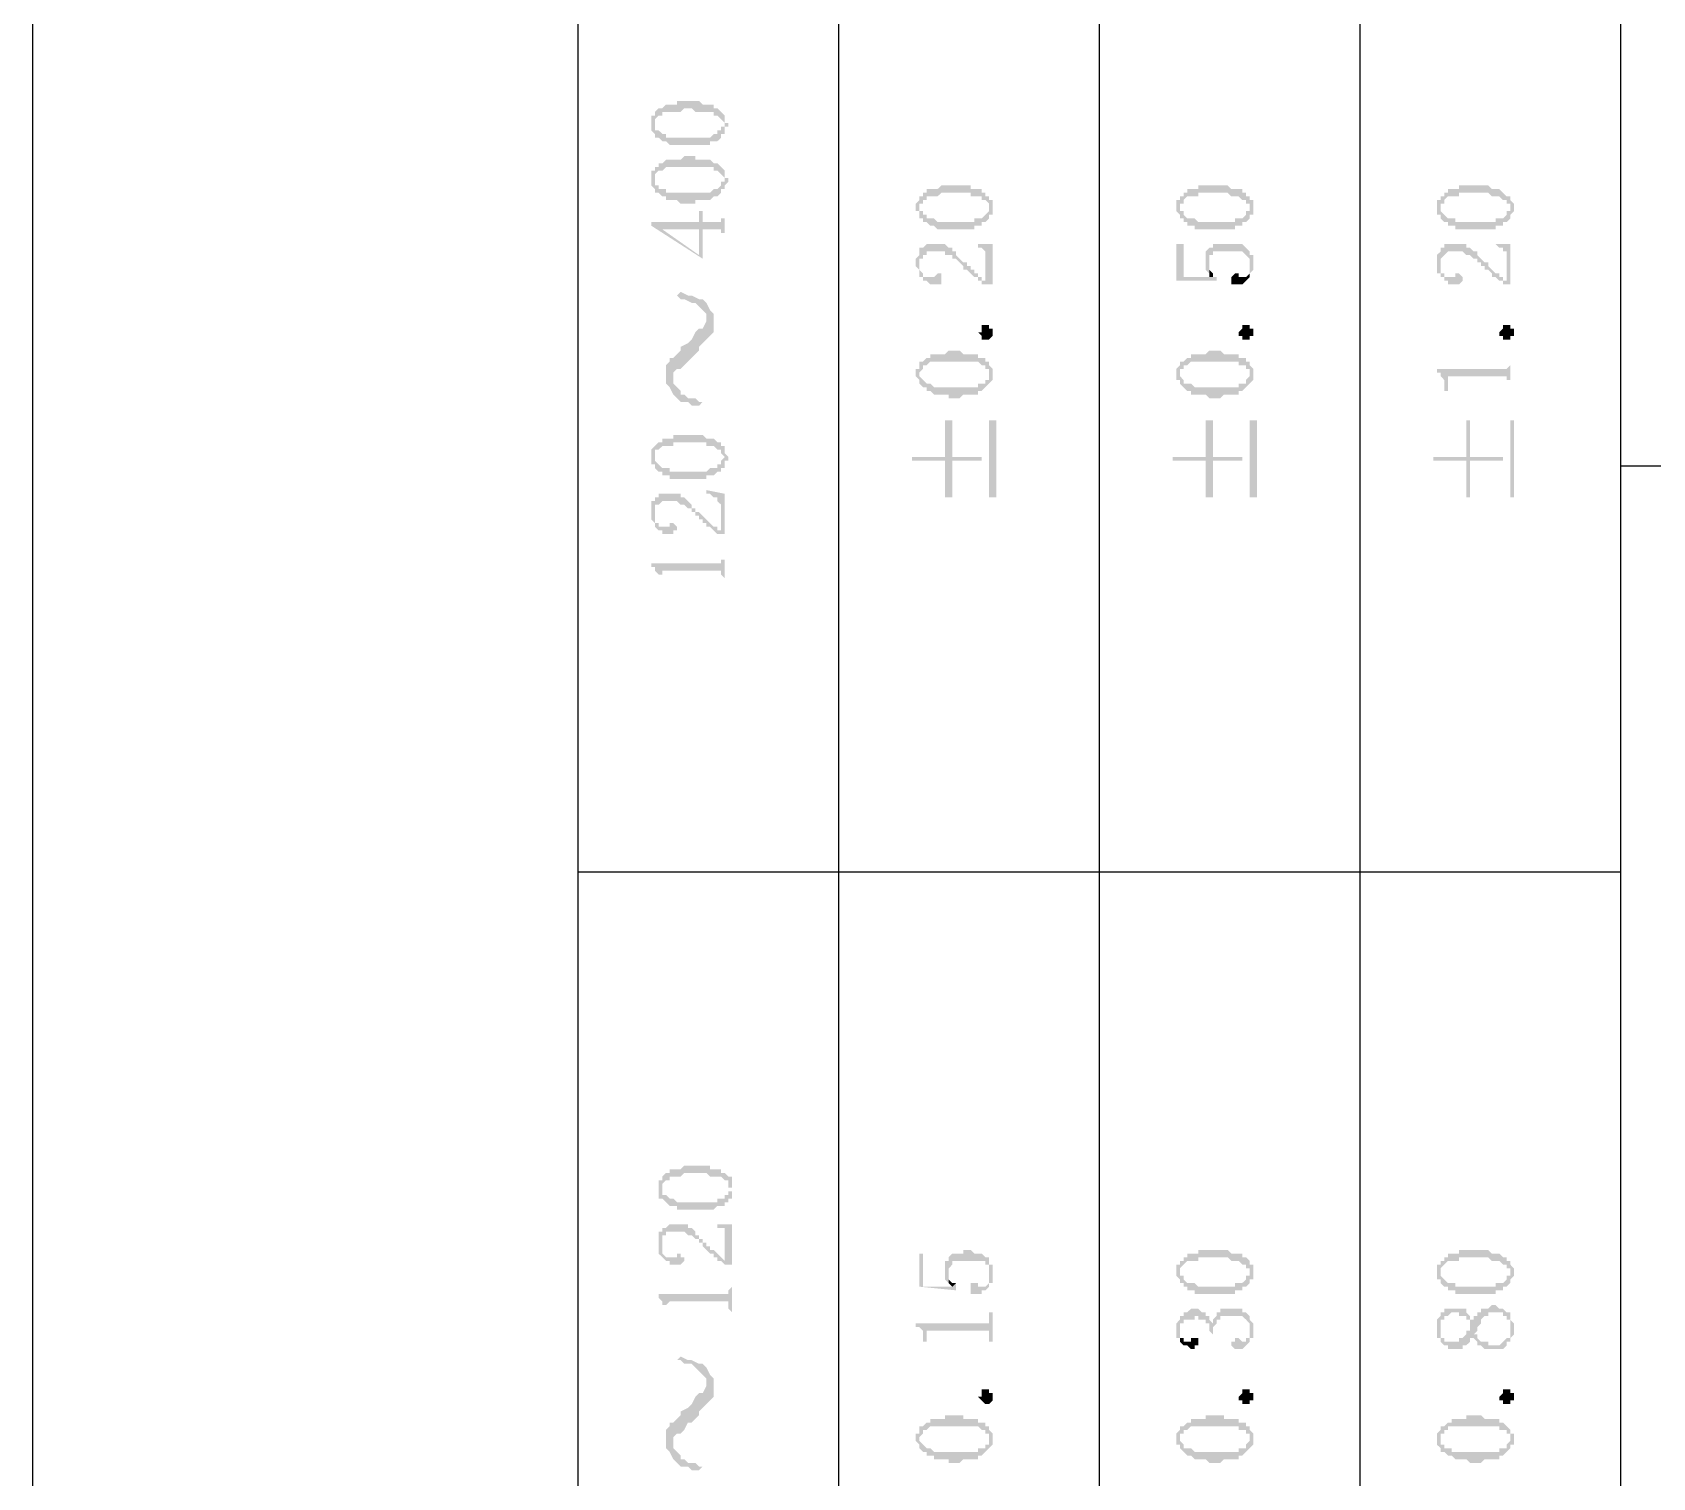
# Model space of a CAD drawing. Header units: millimetres. Extents: x 7018 to 13530, y 4187 to 5692.
# Drawn here: x 8411.44 to 8431.36, y 4609.63 to 4627.4 of the extents above; entities that cross this region are included whole.
import ezdxf

# ---------------------------------------------------------------- set-up
doc = ezdxf.new("R2010")
doc.units = ezdxf.units.MM

msp = doc.modelspace()

# ---------------------------------------------------------------- hatches: boundary and pattern name
at = {"transparency": 33554559}
for points in [[(8419.048, 4626.285), (8419.048, 4626.24), (8419.048, 4626.194), (8419.048, 4626.194), (8419.093, 4626.149), (8419.093, 4626.285), (8419.093, 4626.33), (8419.093, 4626.33), (8419.138, 4626.375), (8419.184, 4626.375), (8419.184, 4626.42), (8419.409, 4626.42), (8419.454, 4626.465), (8419.545, 4626.465), (8419.59, 4626.42), (8419.815, 4626.42), (8419.815, 4626.375), (8419.86, 4626.375), (8419.906, 4626.33), (8419.906, 4626.33), (8419.951, 4626.285), (8419.951, 4626.375), (8419.906, 4626.42), (8419.906, 4626.42), (8419.86, 4626.465), (8419.815, 4626.465), (8419.815, 4626.51), (8419.68, 4626.51), (8419.635, 4626.555), (8419.364, 4626.555), (8419.364, 4626.51), (8419.229, 4626.51), (8419.184, 4626.465), (8419.138, 4626.465), (8419.093, 4626.42), (8419.093, 4626.375), (8419.048, 4626.375), (8419.048, 4626.33)], [(8419.093, 4626.149), (8419.093, 4626.104), (8419.138, 4626.104), (8419.184, 4626.059), (8419.229, 4626.059), (8419.274, 4626.014), (8419.77, 4626.014), (8419.77, 4626.059), (8419.86, 4626.059), (8419.906, 4626.104), (8419.906, 4626.149), (8419.951, 4626.149), (8419.951, 4626.194), (8419.951, 4626.24), (8419.996, 4626.24), (8419.996, 4626.285), (8419.951, 4626.285), (8419.951, 4626.33), (8419.951, 4626.375), (8419.951, 4626.24), (8419.906, 4626.24), (8419.906, 4626.194), (8419.86, 4626.194), (8419.86, 4626.149), (8419.815, 4626.149), (8419.77, 4626.104), (8419.229, 4626.104), (8419.229, 4626.149), (8419.184, 4626.149), (8419.138, 4626.194), (8419.093, 4626.194), (8419.093, 4626.24), (8419.093, 4626.285)], [(8419.048, 4625.608), (8419.048, 4625.563), (8419.048, 4625.517), (8419.048, 4625.517), (8419.093, 4625.472), (8419.093, 4625.608), (8419.093, 4625.653), (8419.093, 4625.653), (8419.138, 4625.698), (8419.184, 4625.698), (8419.229, 4625.743), (8419.815, 4625.743), (8419.815, 4625.698), (8419.86, 4625.698), (8419.906, 4625.653), (8419.906, 4625.653), (8419.951, 4625.608), (8419.951, 4625.698), (8419.906, 4625.743), (8419.906, 4625.743), (8419.86, 4625.788), (8419.815, 4625.788), (8419.77, 4625.833), (8419.59, 4625.833), (8419.59, 4625.878), (8419.454, 4625.878), (8419.409, 4625.833), (8419.229, 4625.833), (8419.184, 4625.788), (8419.138, 4625.788), (8419.138, 4625.743), (8419.093, 4625.743), (8419.093, 4625.698), (8419.048, 4625.698), (8419.048, 4625.653)], [(8419.093, 4625.472), (8419.093, 4625.427), (8419.138, 4625.427), (8419.184, 4625.382), (8419.229, 4625.382), (8419.229, 4625.337), (8419.364, 4625.337), (8419.409, 4625.292), (8419.59, 4625.292), (8419.59, 4625.337), (8419.77, 4625.337), (8419.815, 4625.382), (8419.86, 4625.382), (8419.906, 4625.427), (8419.906, 4625.472), (8419.951, 4625.472), (8419.951, 4625.517), (8419.951, 4625.517), (8419.996, 4625.563), (8419.996, 4625.608), (8419.951, 4625.608), (8419.951, 4625.653), (8419.951, 4625.698), (8419.951, 4625.563), (8419.906, 4625.563), (8419.906, 4625.517), (8419.906, 4625.517), (8419.86, 4625.472), (8419.815, 4625.472), (8419.77, 4625.427), (8419.229, 4625.427), (8419.229, 4625.472), (8419.138, 4625.472), (8419.138, 4625.517), (8419.093, 4625.517), (8419.093, 4625.563), (8419.093, 4625.608)], [(8422.298, 4625.247), (8422.298, 4625.201), (8422.343, 4625.201), (8422.343, 4625.156), (8422.343, 4625.111), (8422.343, 4625.247), (8422.343, 4625.292), (8422.388, 4625.292), (8422.388, 4625.337), (8422.433, 4625.337), (8422.433, 4625.382), (8422.568, 4625.382), (8422.614, 4625.427), (8422.975, 4625.427), (8422.975, 4625.382), (8423.11, 4625.382), (8423.11, 4625.337), (8423.155, 4625.337), (8423.2, 4625.292), (8423.2, 4625.247), (8423.2, 4625.382), (8423.155, 4625.382), (8423.155, 4625.427), (8423.11, 4625.427), (8423.11, 4625.472), (8422.975, 4625.472), (8422.975, 4625.517), (8422.614, 4625.517), (8422.568, 4625.472), (8422.433, 4625.472), (8422.433, 4625.427), (8422.388, 4625.427), (8422.388, 4625.382), (8422.343, 4625.382), (8422.343, 4625.337), (8422.343, 4625.337), (8422.298, 4625.292)], [(8425.502, 4625.247), (8425.502, 4625.201), (8425.502, 4625.201), (8425.547, 4625.156), (8425.547, 4625.111), (8425.547, 4625.247), (8425.547, 4625.292), (8425.592, 4625.292), (8425.592, 4625.337), (8425.592, 4625.337), (8425.637, 4625.382), (8425.773, 4625.382), (8425.773, 4625.427), (8426.134, 4625.427), (8426.179, 4625.382), (8426.269, 4625.382), (8426.314, 4625.337), (8426.36, 4625.337), (8426.36, 4625.292), (8426.405, 4625.292), (8426.405, 4625.247), (8426.405, 4625.382), (8426.36, 4625.382), (8426.36, 4625.427), (8426.314, 4625.427), (8426.314, 4625.472), (8426.179, 4625.472), (8426.134, 4625.517), (8425.773, 4625.517), (8425.773, 4625.472), (8425.637, 4625.472), (8425.637, 4625.427), (8425.592, 4625.427), (8425.592, 4625.382), (8425.547, 4625.382), (8425.547, 4625.337), (8425.502, 4625.337)], [(8428.706, 4625.247), (8428.706, 4625.201), (8428.706, 4625.156), (8428.752, 4625.156), (8428.752, 4625.111), (8428.752, 4625.247), (8428.752, 4625.292), (8428.797, 4625.292), (8428.797, 4625.337), (8428.797, 4625.337), (8428.842, 4625.382), (8428.977, 4625.382), (8428.977, 4625.427), (8429.338, 4625.427), (8429.383, 4625.382), (8429.474, 4625.382), (8429.519, 4625.337), (8429.564, 4625.337), (8429.564, 4625.292), (8429.609, 4625.292), (8429.609, 4625.247), (8429.609, 4625.382), (8429.564, 4625.382), (8429.519, 4625.427), (8429.519, 4625.427), (8429.474, 4625.472), (8429.383, 4625.472), (8429.338, 4625.517), (8428.977, 4625.517), (8428.977, 4625.472), (8428.842, 4625.472), (8428.842, 4625.427), (8428.797, 4625.427), (8428.797, 4625.382), (8428.752, 4625.382), (8428.752, 4625.337), (8428.706, 4625.337)], [(8422.343, 4625.111), (8422.388, 4625.111), (8422.388, 4625.066), (8422.433, 4625.066), (8422.478, 4625.021), (8422.523, 4625.021), (8422.568, 4624.976), (8423.02, 4624.976), (8423.02, 4625.021), (8423.11, 4625.021), (8423.11, 4625.066), (8423.155, 4625.066), (8423.2, 4625.111), (8423.2, 4625.156), (8423.245, 4625.156), (8423.245, 4625.201), (8423.245, 4625.247), (8423.245, 4625.292), (8423.245, 4625.337), (8423.2, 4625.337), (8423.2, 4625.382), (8423.2, 4625.201), (8423.2, 4625.201), (8423.155, 4625.156), (8423.155, 4625.156), (8423.11, 4625.111), (8423.02, 4625.111), (8423.02, 4625.066), (8422.568, 4625.066), (8422.523, 4625.111), (8422.433, 4625.111), (8422.433, 4625.156), (8422.388, 4625.156), (8422.388, 4625.201), (8422.343, 4625.201), (8422.343, 4625.247)], [(8425.547, 4625.111), (8425.592, 4625.111), (8425.592, 4625.066), (8425.637, 4625.066), (8425.637, 4625.021), (8425.728, 4625.021), (8425.728, 4624.976), (8426.224, 4624.976), (8426.224, 4625.021), (8426.314, 4625.021), (8426.314, 4625.066), (8426.36, 4625.066), (8426.405, 4625.111), (8426.405, 4625.156), (8426.45, 4625.156), (8426.45, 4625.201), (8426.45, 4625.247), (8426.45, 4625.292), (8426.45, 4625.337), (8426.405, 4625.337), (8426.405, 4625.382), (8426.405, 4625.201), (8426.36, 4625.201), (8426.36, 4625.156), (8426.36, 4625.156), (8426.314, 4625.111), (8426.224, 4625.111), (8426.224, 4625.066), (8425.773, 4625.066), (8425.728, 4625.111), (8425.637, 4625.111), (8425.592, 4625.156), (8425.592, 4625.201), (8425.547, 4625.201), (8425.547, 4625.247)], [(8428.752, 4625.111), (8428.752, 4625.111), (8428.797, 4625.066), (8428.842, 4625.066), (8428.842, 4625.021), (8428.932, 4625.021), (8428.932, 4624.976), (8429.429, 4624.976), (8429.429, 4625.021), (8429.519, 4625.021), (8429.519, 4625.066), (8429.564, 4625.066), (8429.609, 4625.111), (8429.609, 4625.156), (8429.609, 4625.156), (8429.654, 4625.201), (8429.654, 4625.247), (8429.654, 4625.292), (8429.654, 4625.292), (8429.609, 4625.337), (8429.609, 4625.382), (8429.609, 4625.201), (8429.564, 4625.201), (8429.564, 4625.156), (8429.564, 4625.156), (8429.519, 4625.111), (8429.429, 4625.111), (8429.429, 4625.066), (8428.932, 4625.066), (8428.932, 4625.111), (8428.842, 4625.111), (8428.797, 4625.156), (8428.797, 4625.156), (8428.752, 4625.201), (8428.752, 4625.247)], [(8419.048, 4625.066), (8419.048, 4625.021), (8419.68, 4624.615), (8419.68, 4624.976), (8419.906, 4624.976), (8419.906, 4624.931), (8419.951, 4624.931), (8419.951, 4624.84), (8419.951, 4625.201), (8419.951, 4625.111), (8419.906, 4625.111), (8419.906, 4625.066), (8419.68, 4625.066), (8419.68, 4625.201), (8419.635, 4625.201), (8419.635, 4624.66), (8419.184, 4624.976), (8419.184, 4624.976)], [(8419.048, 4625.066), (8419.184, 4624.976), (8419.635, 4624.976), (8419.635, 4624.66), (8419.635, 4625.066)], [(8422.298, 4624.57), (8422.298, 4624.525), (8422.298, 4624.525), (8422.343, 4624.479), (8422.343, 4624.434), (8422.343, 4624.57), (8422.343, 4624.615), (8422.388, 4624.615), (8422.388, 4624.66), (8422.433, 4624.66), (8422.433, 4624.705), (8422.659, 4624.705), (8422.659, 4624.66), (8422.749, 4624.66), (8422.749, 4624.615), (8422.794, 4624.615), (8422.839, 4624.57), (8422.839, 4624.57), (8422.884, 4624.525), (8422.884, 4624.479), (8422.929, 4624.479), (8422.975, 4624.434), (8422.975, 4624.434), (8423.02, 4624.389), (8423.065, 4624.389), (8423.065, 4624.344), (8423.11, 4624.344), (8423.11, 4624.299), (8423.155, 4624.299), (8423.155, 4624.344), (8423.11, 4624.344), (8423.11, 4624.389), (8423.065, 4624.389), (8423.065, 4624.434), (8423.02, 4624.434), (8423.02, 4624.479), (8422.975, 4624.479), (8422.975, 4624.525), (8422.929, 4624.525), (8422.929, 4624.57), (8422.884, 4624.57), (8422.839, 4624.615), (8422.839, 4624.615), (8422.794, 4624.66), (8422.794, 4624.705), (8422.749, 4624.705), (8422.749, 4624.75), (8422.704, 4624.75), (8422.659, 4624.795), (8422.433, 4624.795), (8422.388, 4624.75), (8422.343, 4624.75), (8422.343, 4624.705), (8422.343, 4624.66), (8422.343, 4624.66), (8422.298, 4624.615)], [(8423.02, 4624.795), (8423.065, 4624.795), (8423.065, 4624.75), (8423.11, 4624.75), (8423.155, 4624.705), (8423.155, 4624.299), (8423.245, 4624.299), (8423.245, 4624.795)], [(8425.502, 4624.795), (8425.502, 4624.344), (8425.998, 4624.344), (8425.998, 4624.389), (8425.592, 4624.389), (8425.592, 4624.795)], [(8425.863, 4624.57), (8425.863, 4624.525), (8425.863, 4624.479), (8425.863, 4624.479), (8425.908, 4624.434), (8425.908, 4624.57), (8425.908, 4624.615), (8425.908, 4624.66), (8425.953, 4624.66), (8425.953, 4624.705), (8426.314, 4624.705), (8426.36, 4624.66), (8426.36, 4624.66), (8426.405, 4624.615), (8426.405, 4624.434), (8426.405, 4624.434), (8426.45, 4624.479), (8426.45, 4624.525), (8426.45, 4624.615), (8426.45, 4624.66), (8426.405, 4624.66), (8426.405, 4624.705), (8426.405, 4624.705), (8426.36, 4624.75), (8426.36, 4624.75), (8426.314, 4624.795), (8425.953, 4624.795), (8425.953, 4624.75), (8425.908, 4624.75), (8425.863, 4624.705), (8425.863, 4624.66), (8425.863, 4624.615)], [(8428.706, 4624.57), (8428.706, 4624.525), (8428.706, 4624.434), (8428.752, 4624.434), (8428.752, 4624.57), (8428.752, 4624.615), (8428.752, 4624.615), (8428.797, 4624.66), (8428.797, 4624.66), (8428.842, 4624.705), (8429.022, 4624.705), (8429.067, 4624.66), (8429.113, 4624.66), (8429.158, 4624.615), (8429.203, 4624.615), (8429.203, 4624.57), (8429.248, 4624.57), (8429.248, 4624.525), (8429.293, 4624.525), (8429.293, 4624.479), (8429.338, 4624.479), (8429.383, 4624.434), (8429.383, 4624.389), (8429.429, 4624.389), (8429.474, 4624.344), (8429.519, 4624.344), (8429.519, 4624.299), (8429.564, 4624.299), (8429.564, 4624.344), (8429.519, 4624.344), (8429.519, 4624.389), (8429.474, 4624.389), (8429.474, 4624.434), (8429.429, 4624.434), (8429.383, 4624.479), (8429.383, 4624.479), (8429.338, 4624.525), (8429.338, 4624.57), (8429.293, 4624.57), (8429.248, 4624.615), (8429.248, 4624.615), (8429.203, 4624.66), (8429.203, 4624.705), (8429.158, 4624.705), (8429.113, 4624.75), (8429.067, 4624.75), (8429.067, 4624.795), (8428.797, 4624.795), (8428.797, 4624.75), (8428.752, 4624.75), (8428.752, 4624.705), (8428.752, 4624.705), (8428.706, 4624.66)], [(8429.383, 4624.795), (8429.429, 4624.795), (8429.474, 4624.75), (8429.519, 4624.75), (8429.519, 4624.705), (8429.564, 4624.705), (8429.564, 4624.299), (8429.609, 4624.299), (8429.609, 4624.795)], [(8422.343, 4624.434), (8422.343, 4624.389), (8422.388, 4624.389), (8422.388, 4624.344), (8422.433, 4624.344), (8422.478, 4624.299), (8422.614, 4624.299), (8422.614, 4624.389), (8422.614, 4624.434), (8422.568, 4624.434), (8422.523, 4624.389), (8422.388, 4624.389), (8422.388, 4624.434), (8422.388, 4624.434), (8422.343, 4624.479), (8422.343, 4624.525), (8422.343, 4624.525)], [(8425.908, 4624.434), (8425.908, 4624.389), (8425.953, 4624.389), (8425.953, 4624.434), (8425.953, 4624.434), (8425.908, 4624.479), (8425.908, 4624.525), (8425.908, 4624.57)], [(8426.179, 4624.344), (8426.179, 4624.299), (8426.314, 4624.299), (8426.36, 4624.344), (8426.36, 4624.344), (8426.405, 4624.389), (8426.405, 4624.525), (8426.405, 4624.479), (8426.405, 4624.434), (8426.405, 4624.434), (8426.36, 4624.389), (8426.269, 4624.389), (8426.269, 4624.434), (8426.224, 4624.434), (8426.179, 4624.389), (8426.179, 4624.389)], [(8428.752, 4624.434), (8428.752, 4624.389), (8428.797, 4624.389), (8428.797, 4624.344), (8428.842, 4624.344), (8428.842, 4624.299), (8428.977, 4624.299), (8429.022, 4624.344), (8429.022, 4624.389), (8429.022, 4624.389), (8428.977, 4624.434), (8428.932, 4624.434), (8428.932, 4624.389), (8428.797, 4624.389), (8428.797, 4624.434), (8428.752, 4624.434), (8428.752, 4624.479), (8428.752, 4624.525), (8428.752, 4624.525)], [(8419.364, 4624.163), (8419.409, 4624.118), (8419.454, 4624.118), (8419.545, 4624.073), (8419.59, 4624.073), (8419.635, 4624.028), (8419.635, 4624.028), (8419.68, 4623.983), (8419.725, 4623.938), (8419.725, 4623.622), (8419.725, 4623.622), (8419.77, 4623.667), (8419.815, 4623.712), (8419.815, 4623.938), (8419.77, 4623.983), (8419.725, 4624.073), (8419.725, 4624.073), (8419.68, 4624.118), (8419.635, 4624.118), (8419.545, 4624.163), (8419.499, 4624.163), (8419.409, 4624.209)], [(8419.229, 4623.171), (8419.229, 4623.08), (8419.274, 4623.035), (8419.319, 4622.945), (8419.319, 4623.125), (8419.319, 4623.216), (8419.364, 4623.261), (8419.409, 4623.261), (8419.454, 4623.306), (8419.499, 4623.351), (8419.545, 4623.396), (8419.59, 4623.441), (8419.635, 4623.486), (8419.635, 4623.532), (8419.68, 4623.577), (8419.725, 4623.622), (8419.725, 4623.893), (8419.725, 4623.848), (8419.68, 4623.757), (8419.635, 4623.757), (8419.59, 4623.712), (8419.545, 4623.622), (8419.545, 4623.622), (8419.499, 4623.577), (8419.409, 4623.532), (8419.409, 4623.486), (8419.364, 4623.441), (8419.319, 4623.396), (8419.274, 4623.396), (8419.274, 4623.351), (8419.229, 4623.306), (8419.229, 4623.216)], [(8423.245, 4623.712), (8423.245, 4623.667), (8423.245, 4623.667), (8423.2, 4623.622), (8423.11, 4623.622), (8423.11, 4623.667), (8423.11, 4623.667), (8423.065, 4623.712), (8423.11, 4623.712), (8423.11, 4623.757), (8423.11, 4623.802), (8423.2, 4623.802), (8423.2, 4623.757), (8423.245, 4623.757), (8423.245, 4623.712)], [(8426.45, 4623.712), (8426.45, 4623.667), (8426.405, 4623.667), (8426.405, 4623.622), (8426.314, 4623.622), (8426.314, 4623.667), (8426.269, 4623.667), (8426.269, 4623.712), (8426.269, 4623.712), (8426.314, 4623.757), (8426.314, 4623.802), (8426.405, 4623.802), (8426.405, 4623.757), (8426.45, 4623.757), (8426.45, 4623.712)], [(8429.654, 4623.712), (8429.654, 4623.667), (8429.609, 4623.667), (8429.609, 4623.622), (8429.519, 4623.622), (8429.519, 4623.667), (8429.474, 4623.667), (8429.474, 4623.712), (8429.474, 4623.712), (8429.519, 4623.757), (8429.519, 4623.802), (8429.609, 4623.802), (8429.609, 4623.757), (8429.654, 4623.757), (8429.654, 4623.712)], [(8422.298, 4623.216), (8422.298, 4623.171), (8422.298, 4623.171), (8422.343, 4623.125), (8422.343, 4623.08), (8422.343, 4623.216), (8422.343, 4623.216), (8422.388, 4623.261), (8422.388, 4623.306), (8422.433, 4623.306), (8422.478, 4623.351), (8423.065, 4623.351), (8423.11, 4623.306), (8423.155, 4623.306), (8423.155, 4623.261), (8423.2, 4623.261), (8423.2, 4623.216), (8423.2, 4623.351), (8423.155, 4623.351), (8423.155, 4623.396), (8423.065, 4623.396), (8423.065, 4623.441), (8422.884, 4623.441), (8422.839, 4623.486), (8422.704, 4623.486), (8422.659, 4623.441), (8422.478, 4623.441), (8422.478, 4623.396), (8422.433, 4623.396), (8422.388, 4623.351), (8422.343, 4623.351), (8422.343, 4623.306), (8422.343, 4623.261), (8422.298, 4623.261)], [(8425.502, 4623.216), (8425.502, 4623.171), (8425.502, 4623.125), (8425.547, 4623.125), (8425.547, 4623.08), (8425.547, 4623.216), (8425.547, 4623.261), (8425.592, 4623.261), (8425.592, 4623.306), (8425.637, 4623.306), (8425.683, 4623.351), (8426.269, 4623.351), (8426.269, 4623.306), (8426.36, 4623.306), (8426.36, 4623.261), (8426.405, 4623.261), (8426.405, 4623.216), (8426.405, 4623.351), (8426.36, 4623.351), (8426.36, 4623.396), (8426.269, 4623.396), (8426.269, 4623.441), (8426.089, 4623.441), (8426.044, 4623.486), (8425.908, 4623.486), (8425.863, 4623.441), (8425.683, 4623.441), (8425.683, 4623.396), (8425.637, 4623.396), (8425.592, 4623.351), (8425.547, 4623.351), (8425.547, 4623.306), (8425.547, 4623.306), (8425.502, 4623.261)], [(8422.343, 4623.08), (8422.388, 4623.035), (8422.433, 4623.035), (8422.433, 4622.99), (8422.478, 4622.99), (8422.523, 4622.945), (8422.704, 4622.945), (8422.704, 4622.9), (8422.839, 4622.9), (8422.884, 4622.945), (8423.065, 4622.945), (8423.065, 4622.99), (8423.11, 4622.99), (8423.155, 4623.035), (8423.155, 4623.035), (8423.2, 4623.08), (8423.2, 4623.08), (8423.245, 4623.125), (8423.245, 4623.216), (8423.245, 4623.261), (8423.245, 4623.261), (8423.2, 4623.306), (8423.2, 4623.171), (8423.2, 4623.125), (8423.155, 4623.125), (8423.155, 4623.08), (8423.065, 4623.08), (8423.065, 4623.035), (8422.523, 4623.035), (8422.478, 4623.08), (8422.433, 4623.08), (8422.388, 4623.125), (8422.388, 4623.125), (8422.343, 4623.171), (8422.343, 4623.216)], [(8425.547, 4623.08), (8425.592, 4623.035), (8425.592, 4623.035), (8425.637, 4622.99), (8425.683, 4622.99), (8425.683, 4622.945), (8425.863, 4622.945), (8425.908, 4622.9), (8426.044, 4622.9), (8426.089, 4622.945), (8426.269, 4622.945), (8426.269, 4622.99), (8426.314, 4622.99), (8426.36, 4623.035), (8426.36, 4623.035), (8426.405, 4623.08), (8426.405, 4623.08), (8426.45, 4623.125), (8426.45, 4623.216), (8426.45, 4623.261), (8426.45, 4623.261), (8426.405, 4623.306), (8426.405, 4623.171), (8426.405, 4623.171), (8426.36, 4623.125), (8426.36, 4623.08), (8426.269, 4623.08), (8426.269, 4623.035), (8425.728, 4623.035), (8425.683, 4623.08), (8425.592, 4623.08), (8425.592, 4623.125), (8425.592, 4623.125), (8425.547, 4623.171), (8425.547, 4623.216)], [(8428.706, 4623.261), (8428.706, 4623.216), (8428.752, 4623.216), (8428.752, 4623.171), (8428.752, 4623.171), (8428.797, 4623.125), (8428.797, 4622.99), (8428.842, 4622.99), (8428.842, 4623.125), (8428.842, 4623.171), (8429.564, 4623.171), (8429.564, 4623.125), (8429.609, 4623.125), (8429.609, 4622.99), (8429.609, 4623.396), (8429.609, 4623.306), (8429.609, 4623.306), (8429.564, 4623.261), (8429.519, 4623.261)], [(8419.319, 4622.945), (8419.319, 4622.945), (8419.364, 4622.9), (8419.409, 4622.855), (8419.499, 4622.855), (8419.545, 4622.809), (8419.635, 4622.809), (8419.68, 4622.855), (8419.635, 4622.855), (8419.59, 4622.9), (8419.499, 4622.9), (8419.454, 4622.945), (8419.409, 4622.945), (8419.409, 4622.99), (8419.364, 4623.035), (8419.319, 4623.08), (8419.319, 4623.125)], [(8422.252, 4622.178), (8422.252, 4622.133), (8422.659, 4622.133), (8422.659, 4621.681), (8422.749, 4621.681), (8422.749, 4622.133), (8423.11, 4622.133), (8423.11, 4622.178), (8422.749, 4622.178), (8422.749, 4622.629), (8422.659, 4622.629), (8422.659, 4622.178)], [(8423.291, 4621.681), (8423.291, 4622.629), (8423.2, 4622.629), (8423.2, 4621.681)], [(8425.457, 4622.178), (8425.457, 4622.133), (8425.863, 4622.133), (8425.863, 4621.681), (8425.953, 4621.681), (8425.953, 4622.133), (8426.314, 4622.133), (8426.314, 4622.178), (8425.953, 4622.178), (8425.953, 4622.629), (8425.863, 4622.629), (8425.863, 4622.178)], [(8426.495, 4621.681), (8426.495, 4622.629), (8426.405, 4622.629), (8426.405, 4621.681)], [(8428.661, 4622.178), (8428.661, 4622.133), (8429.067, 4622.133), (8429.067, 4621.681), (8429.113, 4621.681), (8429.113, 4622.133), (8429.519, 4622.133), (8429.519, 4622.178), (8429.113, 4622.178), (8429.113, 4622.629), (8429.067, 4622.629), (8429.067, 4622.178)], [(8429.654, 4621.681), (8429.654, 4622.629), (8429.609, 4622.629), (8429.609, 4621.681)], [(8419.048, 4622.178), (8419.048, 4622.133), (8419.048, 4622.087), (8419.093, 4622.087), (8419.093, 4622.042), (8419.093, 4622.178), (8419.093, 4622.223), (8419.093, 4622.268), (8419.138, 4622.268), (8419.184, 4622.313), (8419.319, 4622.313), (8419.319, 4622.358), (8419.725, 4622.358), (8419.725, 4622.313), (8419.815, 4622.313), (8419.86, 4622.268), (8419.906, 4622.268), (8419.906, 4622.223), (8419.906, 4622.223), (8419.951, 4622.178), (8419.951, 4622.313), (8419.906, 4622.313), (8419.906, 4622.358), (8419.86, 4622.358), (8419.815, 4622.403), (8419.725, 4622.403), (8419.68, 4622.448), (8419.319, 4622.448), (8419.319, 4622.403), (8419.184, 4622.403), (8419.184, 4622.358), (8419.138, 4622.358), (8419.093, 4622.313), (8419.093, 4622.313), (8419.048, 4622.268), (8419.048, 4622.223), (8419.048, 4622.223)], [(8419.093, 4622.042), (8419.093, 4622.042), (8419.138, 4621.997), (8419.184, 4621.997), (8419.184, 4621.952), (8419.274, 4621.952), (8419.274, 4621.907), (8419.725, 4621.907), (8419.725, 4621.952), (8419.815, 4621.952), (8419.86, 4621.997), (8419.906, 4621.997), (8419.906, 4622.042), (8419.951, 4622.042), (8419.951, 4622.087), (8419.951, 4622.133), (8419.996, 4622.133), (8419.996, 4622.178), (8419.996, 4622.178), (8419.951, 4622.223), (8419.951, 4622.268), (8419.951, 4622.313), (8419.951, 4622.178), (8419.951, 4622.178), (8419.906, 4622.133), (8419.906, 4622.087), (8419.86, 4622.087), (8419.86, 4622.042), (8419.77, 4622.042), (8419.725, 4621.997), (8419.274, 4621.997), (8419.274, 4622.042), (8419.184, 4622.042), (8419.138, 4622.087), (8419.138, 4622.087), (8419.093, 4622.133), (8419.093, 4622.178)], [(8419.048, 4621.501), (8419.048, 4621.456), (8419.048, 4621.41), (8419.048, 4621.41), (8419.093, 4621.365), (8419.093, 4621.501), (8419.093, 4621.546), (8419.093, 4621.591), (8419.138, 4621.591), (8419.184, 4621.636), (8419.364, 4621.636), (8419.409, 4621.591), (8419.454, 4621.591), (8419.499, 4621.546), (8419.545, 4621.546), (8419.545, 4621.501), (8419.59, 4621.501), (8419.59, 4621.456), (8419.635, 4621.456), (8419.635, 4621.41), (8419.68, 4621.41), (8419.68, 4621.365), (8419.725, 4621.365), (8419.725, 4621.32), (8419.77, 4621.32), (8419.815, 4621.275), (8419.815, 4621.275), (8419.86, 4621.23), (8419.906, 4621.23), (8419.906, 4621.275), (8419.86, 4621.275), (8419.86, 4621.32), (8419.815, 4621.32), (8419.77, 4621.365), (8419.77, 4621.365), (8419.725, 4621.41), (8419.725, 4621.41), (8419.68, 4621.456), (8419.68, 4621.456), (8419.635, 4621.501), (8419.59, 4621.501), (8419.59, 4621.546), (8419.545, 4621.546), (8419.545, 4621.591), (8419.499, 4621.636), (8419.499, 4621.636), (8419.454, 4621.681), (8419.409, 4621.681), (8419.409, 4621.726), (8419.138, 4621.726), (8419.138, 4621.681), (8419.093, 4621.681), (8419.093, 4621.636), (8419.048, 4621.636), (8419.048, 4621.591)], [(8419.725, 4621.771), (8419.725, 4621.726), (8419.77, 4621.726), (8419.815, 4621.681), (8419.86, 4621.681), (8419.86, 4621.636), (8419.86, 4621.636), (8419.906, 4621.591), (8419.906, 4621.23), (8419.951, 4621.23), (8419.951, 4621.726)], [(8419.093, 4621.365), (8419.093, 4621.32), (8419.093, 4621.32), (8419.138, 4621.275), (8419.184, 4621.275), (8419.184, 4621.23), (8419.319, 4621.23), (8419.319, 4621.275), (8419.364, 4621.275), (8419.364, 4621.32), (8419.364, 4621.32), (8419.319, 4621.365), (8419.274, 4621.365), (8419.274, 4621.32), (8419.138, 4621.32), (8419.138, 4621.365), (8419.093, 4621.365), (8419.093, 4621.41), (8419.093, 4621.456), (8419.093, 4621.456)], [(8419.048, 4620.869), (8419.048, 4620.824), (8419.093, 4620.824), (8419.093, 4620.779), (8419.093, 4620.779), (8419.138, 4620.733), (8419.138, 4620.688), (8419.138, 4620.643), (8419.138, 4620.733), (8419.184, 4620.733), (8419.184, 4620.779), (8419.906, 4620.779), (8419.906, 4620.733), (8419.906, 4620.733), (8419.951, 4620.688), (8419.951, 4620.643), (8419.951, 4621.004), (8419.951, 4620.914), (8419.906, 4620.914), (8419.906, 4620.869), (8419.86, 4620.869)], [(8419.138, 4613.196), (8419.138, 4613.106), (8419.138, 4613.061), (8419.184, 4613.061), (8419.184, 4613.196), (8419.184, 4613.241), (8419.184, 4613.241), (8419.229, 4613.287), (8419.274, 4613.287), (8419.274, 4613.332), (8419.409, 4613.332), (8419.454, 4613.377), (8419.725, 4613.377), (8419.77, 4613.332), (8419.906, 4613.332), (8419.951, 4613.287), (8419.996, 4613.287), (8419.996, 4613.241), (8419.996, 4613.196), (8420.041, 4613.196), (8420.041, 4613.332), (8419.996, 4613.332), (8419.951, 4613.377), (8419.906, 4613.377), (8419.906, 4613.422), (8419.77, 4613.422), (8419.77, 4613.467), (8419.454, 4613.467), (8419.409, 4613.422), (8419.274, 4613.422), (8419.274, 4613.377), (8419.229, 4613.377), (8419.184, 4613.332), (8419.184, 4613.287), (8419.138, 4613.287), (8419.138, 4613.241)], [(8419.184, 4613.061), (8419.184, 4613.061), (8419.229, 4613.016), (8419.229, 4613.016), (8419.274, 4612.971), (8419.364, 4612.971), (8419.364, 4612.926), (8419.815, 4612.926), (8419.86, 4612.971), (8419.951, 4612.971), (8419.951, 4613.016), (8419.996, 4613.016), (8419.996, 4613.061), (8420.041, 4613.061), (8420.041, 4613.106), (8420.041, 4613.151), (8420.041, 4613.196), (8420.041, 4613.241), (8420.041, 4613.287), (8420.041, 4613.332), (8420.041, 4613.151), (8419.996, 4613.151), (8419.996, 4613.106), (8419.951, 4613.106), (8419.951, 4613.061), (8419.86, 4613.061), (8419.86, 4613.016), (8419.364, 4613.016), (8419.319, 4613.061), (8419.274, 4613.061), (8419.229, 4613.106), (8419.184, 4613.106), (8419.184, 4613.151), (8419.184, 4613.196)], [(8419.138, 4612.519), (8419.138, 4612.474), (8419.138, 4612.384), (8419.138, 4612.384), (8419.184, 4612.474), (8419.184, 4612.564), (8419.184, 4612.61), (8419.229, 4612.61), (8419.229, 4612.655), (8419.454, 4612.655), (8419.499, 4612.61), (8419.545, 4612.61), (8419.59, 4612.564), (8419.635, 4612.564), (8419.635, 4612.519), (8419.68, 4612.519), (8419.68, 4612.474), (8419.68, 4612.474), (8419.725, 4612.429), (8419.725, 4612.429), (8419.77, 4612.384), (8419.815, 4612.384), (8419.815, 4612.339), (8419.86, 4612.339), (8419.86, 4612.294), (8419.906, 4612.294), (8419.951, 4612.249), (8419.996, 4612.249), (8419.951, 4612.294), (8419.951, 4612.294), (8419.906, 4612.339), (8419.906, 4612.339), (8419.86, 4612.384), (8419.86, 4612.384), (8419.815, 4612.429), (8419.77, 4612.429), (8419.77, 4612.474), (8419.725, 4612.474), (8419.725, 4612.519), (8419.68, 4612.519), (8419.68, 4612.564), (8419.635, 4612.564), (8419.635, 4612.61), (8419.59, 4612.61), (8419.59, 4612.655), (8419.59, 4612.655), (8419.545, 4612.7), (8419.499, 4612.7), (8419.499, 4612.745), (8419.274, 4612.745), (8419.229, 4612.7), (8419.184, 4612.7), (8419.184, 4612.655), (8419.138, 4612.655), (8419.138, 4612.61)], [(8419.815, 4612.745), (8419.86, 4612.745), (8419.86, 4612.7), (8419.951, 4612.7), (8419.951, 4612.655), (8419.951, 4612.294), (8419.996, 4612.249), (8420.041, 4612.249), (8420.041, 4612.745)], [(8419.138, 4612.384), (8419.184, 4612.339), (8419.184, 4612.339), (8419.229, 4612.294), (8419.274, 4612.294), (8419.274, 4612.249), (8419.409, 4612.249), (8419.454, 4612.294), (8419.454, 4612.339), (8419.409, 4612.339), (8419.409, 4612.384), (8419.364, 4612.384), (8419.364, 4612.339), (8419.229, 4612.339), (8419.184, 4612.384), (8419.184, 4612.474), (8419.184, 4612.474)], [(8422.343, 4612.384), (8422.343, 4611.978), (8422.794, 4611.933), (8422.794, 4611.978), (8422.794, 4612.023), (8422.749, 4611.978), (8422.388, 4611.978), (8422.388, 4612.384)], [(8422.659, 4612.203), (8422.659, 4612.113), (8422.659, 4612.068), (8422.659, 4612.068), (8422.704, 4612.023), (8422.704, 4612.158), (8422.704, 4612.203), (8422.704, 4612.203), (8422.749, 4612.249), (8422.749, 4612.294), (8423.155, 4612.294), (8423.155, 4612.249), (8423.2, 4612.249), (8423.2, 4612.203), (8423.2, 4612.158), (8423.2, 4612.023), (8423.245, 4612.023), (8423.245, 4612.068), (8423.245, 4612.158), (8423.245, 4612.203), (8423.245, 4612.249), (8423.2, 4612.249), (8423.2, 4612.294), (8423.2, 4612.339), (8423.155, 4612.339), (8423.11, 4612.384), (8423.02, 4612.384), (8422.975, 4612.429), (8422.884, 4612.429), (8422.884, 4612.384), (8422.749, 4612.384), (8422.704, 4612.339), (8422.704, 4612.294), (8422.659, 4612.294), (8422.659, 4612.249)], [(8425.502, 4612.158), (8425.502, 4612.113), (8425.502, 4612.113), (8425.547, 4612.068), (8425.547, 4612.023), (8425.547, 4612.158), (8425.547, 4612.203), (8425.547, 4612.203), (8425.592, 4612.249), (8425.592, 4612.249), (8425.637, 4612.294), (8425.773, 4612.294), (8425.773, 4612.339), (8426.134, 4612.339), (8426.179, 4612.294), (8426.269, 4612.294), (8426.314, 4612.249), (8426.36, 4612.249), (8426.36, 4612.203), (8426.405, 4612.203), (8426.405, 4612.158), (8426.405, 4612.294), (8426.405, 4612.294), (8426.36, 4612.339), (8426.314, 4612.339), (8426.314, 4612.384), (8426.179, 4612.384), (8426.134, 4612.429), (8425.773, 4612.429), (8425.773, 4612.384), (8425.637, 4612.384), (8425.637, 4612.339), (8425.592, 4612.339), (8425.592, 4612.294), (8425.547, 4612.294), (8425.547, 4612.249), (8425.502, 4612.249)], [(8428.706, 4612.158), (8428.706, 4612.113), (8428.706, 4612.068), (8428.752, 4612.068), (8428.752, 4612.023), (8428.752, 4612.158), (8428.752, 4612.203), (8428.752, 4612.203), (8428.797, 4612.249), (8428.797, 4612.249), (8428.842, 4612.294), (8428.977, 4612.294), (8428.977, 4612.339), (8429.338, 4612.339), (8429.383, 4612.294), (8429.474, 4612.294), (8429.519, 4612.249), (8429.564, 4612.249), (8429.564, 4612.203), (8429.609, 4612.203), (8429.609, 4612.158), (8429.609, 4612.294), (8429.564, 4612.294), (8429.564, 4612.339), (8429.519, 4612.339), (8429.474, 4612.384), (8429.383, 4612.384), (8429.338, 4612.429), (8428.977, 4612.429), (8428.977, 4612.384), (8428.842, 4612.384), (8428.842, 4612.339), (8428.797, 4612.339), (8428.797, 4612.294), (8428.752, 4612.294), (8428.752, 4612.249), (8428.706, 4612.249)], [(8422.704, 4612.023), (8422.704, 4612.023), (8422.749, 4611.978), (8422.749, 4611.978), (8422.794, 4612.023), (8422.749, 4612.023), (8422.704, 4612.068), (8422.704, 4612.113), (8422.704, 4612.158)], [(8422.975, 4611.978), (8422.975, 4611.888), (8423.11, 4611.888), (8423.11, 4611.933), (8423.155, 4611.933), (8423.2, 4611.978), (8423.2, 4612.158), (8423.2, 4612.068), (8423.2, 4612.023), (8423.2, 4612.023), (8423.155, 4611.978), (8423.065, 4611.978), (8423.065, 4612.023), (8422.975, 4612.023)], [(8425.547, 4612.023), (8425.592, 4612.023), (8425.592, 4611.978), (8425.637, 4611.978), (8425.637, 4611.933), (8425.728, 4611.933), (8425.728, 4611.888), (8426.224, 4611.888), (8426.224, 4611.933), (8426.314, 4611.933), (8426.314, 4611.978), (8426.36, 4611.978), (8426.405, 4612.023), (8426.405, 4612.068), (8426.45, 4612.068), (8426.45, 4612.113), (8426.45, 4612.158), (8426.45, 4612.203), (8426.45, 4612.249), (8426.405, 4612.249), (8426.405, 4612.294), (8426.405, 4612.158), (8426.405, 4612.113), (8426.36, 4612.113), (8426.36, 4612.068), (8426.36, 4612.068), (8426.314, 4612.023), (8426.224, 4612.023), (8426.224, 4611.978), (8425.773, 4611.978), (8425.728, 4612.023), (8425.637, 4612.023), (8425.592, 4612.068), (8425.592, 4612.113), (8425.547, 4612.113), (8425.547, 4612.158)], [(8428.752, 4612.023), (8428.752, 4612.023), (8428.797, 4611.978), (8428.842, 4611.978), (8428.842, 4611.933), (8428.932, 4611.933), (8428.932, 4611.888), (8429.429, 4611.888), (8429.429, 4611.933), (8429.519, 4611.933), (8429.519, 4611.978), (8429.564, 4611.978), (8429.609, 4612.023), (8429.609, 4612.068), (8429.609, 4612.068), (8429.654, 4612.113), (8429.654, 4612.158), (8429.654, 4612.203), (8429.654, 4612.203), (8429.609, 4612.249), (8429.609, 4612.294), (8429.609, 4612.158), (8429.609, 4612.113), (8429.564, 4612.113), (8429.564, 4612.068), (8429.564, 4612.068), (8429.519, 4612.023), (8429.429, 4612.023), (8429.429, 4611.978), (8428.932, 4611.978), (8428.932, 4612.023), (8428.842, 4612.023), (8428.797, 4612.068), (8428.797, 4612.068), (8428.752, 4612.113), (8428.752, 4612.158)], [(8419.138, 4611.888), (8419.138, 4611.842), (8419.138, 4611.842), (8419.184, 4611.797), (8419.184, 4611.752), (8419.229, 4611.752), (8419.229, 4611.617), (8419.229, 4611.752), (8419.229, 4611.752), (8419.274, 4611.797), (8419.996, 4611.797), (8419.996, 4611.752), (8419.996, 4611.707), (8420.041, 4611.662), (8420.041, 4611.617), (8420.041, 4612.023), (8420.041, 4611.978), (8419.996, 4611.933), (8419.996, 4611.888), (8419.951, 4611.888)], [(8428.706, 4611.481), (8428.706, 4611.436), (8428.706, 4611.346), (8428.752, 4611.346), (8428.752, 4611.301), (8428.752, 4611.301), (8428.797, 4611.256), (8428.842, 4611.256), (8428.842, 4611.211), (8429.022, 4611.211), (8429.022, 4611.256), (8429.067, 4611.256), (8429.113, 4611.301), (8429.113, 4611.346), (8429.158, 4611.346), (8429.158, 4611.391), (8429.158, 4611.391), (8429.203, 4611.436), (8429.203, 4611.481), (8429.203, 4611.481), (8429.248, 4611.526), (8429.248, 4611.572), (8429.248, 4611.572), (8429.293, 4611.617), (8429.338, 4611.617), (8429.338, 4611.662), (8429.519, 4611.662), (8429.519, 4611.617), (8429.564, 4611.617), (8429.564, 4611.572), (8429.609, 4611.572), (8429.609, 4611.481), (8429.609, 4611.346), (8429.609, 4611.346), (8429.654, 4611.391), (8429.654, 4611.481), (8429.654, 4611.526), (8429.654, 4611.526), (8429.609, 4611.572), (8429.609, 4611.617), (8429.609, 4611.662), (8429.564, 4611.662), (8429.519, 4611.707), (8429.474, 4611.707), (8429.429, 4611.752), (8429.383, 4611.752), (8429.338, 4611.707), (8429.248, 4611.707), (8429.248, 4611.662), (8429.203, 4611.662), (8429.203, 4611.617), (8429.158, 4611.617), (8429.158, 4611.572), (8429.113, 4611.572), (8429.113, 4611.526), (8429.113, 4611.436), (8429.067, 4611.436), (8429.067, 4611.391), (8429.067, 4611.391), (8429.022, 4611.346), (8428.977, 4611.346), (8428.977, 4611.301), (8428.797, 4611.301), (8428.797, 4611.346), (8428.752, 4611.346), (8428.752, 4611.391), (8428.752, 4611.617), (8428.706, 4611.572)], [(8422.298, 4611.526), (8422.298, 4611.481), (8422.343, 4611.481), (8422.388, 4611.436), (8422.388, 4611.346), (8422.388, 4611.301), (8422.433, 4611.301), (8422.433, 4611.391), (8422.433, 4611.436), (8423.2, 4611.436), (8423.2, 4611.391), (8423.2, 4611.346), (8423.2, 4611.301), (8423.245, 4611.301), (8423.245, 4611.662), (8423.2, 4611.662), (8423.2, 4611.572), (8423.2, 4611.526), (8423.11, 4611.526)], [(8425.502, 4611.436), (8425.502, 4611.346), (8425.547, 4611.346), (8425.547, 4611.436), (8425.547, 4611.481), (8425.547, 4611.526), (8425.592, 4611.526), (8425.592, 4611.572), (8425.728, 4611.572), (8425.728, 4611.617), (8425.773, 4611.617), (8425.773, 4611.572), (8425.863, 4611.572), (8425.863, 4611.526), (8425.908, 4611.526), (8425.908, 4611.481), (8425.908, 4611.436), (8425.908, 4611.436), (8425.953, 4611.391), (8425.953, 4611.436), (8425.953, 4611.481), (8425.998, 4611.526), (8425.998, 4611.572), (8426.044, 4611.572), (8426.044, 4611.617), (8426.314, 4611.617), (8426.36, 4611.572), (8426.36, 4611.572), (8426.405, 4611.526), (8426.405, 4611.481), (8426.405, 4611.436), (8426.405, 4611.617), (8426.405, 4611.617), (8426.36, 4611.662), (8426.314, 4611.662), (8426.314, 4611.707), (8426.044, 4611.707), (8426.044, 4611.662), (8425.998, 4611.662), (8425.998, 4611.617), (8425.998, 4611.617), (8425.953, 4611.572), (8425.953, 4611.526), (8425.953, 4611.526), (8425.908, 4611.572), (8425.908, 4611.617), (8425.863, 4611.617), (8425.863, 4611.662), (8425.818, 4611.662), (8425.773, 4611.707), (8425.683, 4611.707), (8425.637, 4611.662), (8425.592, 4611.662), (8425.592, 4611.617), (8425.547, 4611.617), (8425.547, 4611.572), (8425.547, 4611.572), (8425.502, 4611.526), (8425.502, 4611.481)], [(8426.179, 4611.256), (8426.179, 4611.256), (8426.224, 4611.211), (8426.314, 4611.211), (8426.36, 4611.256), (8426.36, 4611.256), (8426.405, 4611.301), (8426.405, 4611.346), (8426.45, 4611.346), (8426.45, 4611.436), (8426.45, 4611.481), (8426.45, 4611.526), (8426.45, 4611.526), (8426.405, 4611.572), (8426.405, 4611.436), (8426.405, 4611.391), (8426.405, 4611.346), (8426.36, 4611.346), (8426.36, 4611.301), (8426.314, 4611.301), (8426.269, 4611.346), (8426.224, 4611.346), (8426.224, 4611.301), (8426.179, 4611.301)], [(8428.752, 4611.617), (8428.752, 4611.481), (8428.752, 4611.526), (8428.752, 4611.572), (8428.797, 4611.572), (8428.797, 4611.617), (8428.842, 4611.617), (8428.887, 4611.662), (8428.977, 4611.662), (8428.977, 4611.617), (8429.067, 4611.617), (8429.067, 4611.572), (8429.113, 4611.572), (8429.113, 4611.526), (8429.113, 4611.617), (8429.113, 4611.617), (8429.067, 4611.662), (8429.067, 4611.707), (8428.797, 4611.707), (8428.797, 4611.662), (8428.752, 4611.662)], [(8425.547, 4611.346), (8425.547, 4611.301), (8425.547, 4611.301), (8425.592, 4611.256), (8425.637, 4611.256), (8425.683, 4611.211), (8425.728, 4611.211), (8425.728, 4611.256), (8425.773, 4611.256), (8425.773, 4611.301), (8425.773, 4611.346), (8425.683, 4611.346), (8425.683, 4611.301), (8425.592, 4611.301), (8425.592, 4611.346), (8425.547, 4611.346), (8425.547, 4611.391), (8425.547, 4611.436)], [(8429.158, 4611.346), (8429.203, 4611.301), (8429.203, 4611.256), (8429.248, 4611.256), (8429.293, 4611.211), (8429.519, 4611.211), (8429.564, 4611.256), (8429.564, 4611.301), (8429.609, 4611.301), (8429.609, 4611.481), (8429.609, 4611.391), (8429.609, 4611.346), (8429.564, 4611.346), (8429.519, 4611.301), (8429.519, 4611.301), (8429.474, 4611.256), (8429.338, 4611.256), (8429.338, 4611.301), (8429.248, 4611.301), (8429.203, 4611.346), (8429.203, 4611.391), (8429.158, 4611.391)], [(8419.364, 4611.075), (8419.409, 4611.075), (8419.454, 4611.03), (8419.545, 4611.03), (8419.59, 4610.985), (8419.635, 4610.94), (8419.635, 4610.94), (8419.68, 4610.895), (8419.725, 4610.849), (8419.725, 4610.534), (8419.725, 4610.534), (8419.77, 4610.579), (8419.815, 4610.624), (8419.815, 4610.849), (8419.77, 4610.895), (8419.725, 4610.985), (8419.725, 4610.985), (8419.68, 4611.03), (8419.635, 4611.03), (8419.545, 4611.075), (8419.499, 4611.075), (8419.409, 4611.12)], [(8419.229, 4610.082), (8419.229, 4609.992), (8419.274, 4609.947), (8419.319, 4609.857), (8419.319, 4610.037), (8419.319, 4610.127), (8419.364, 4610.172), (8419.409, 4610.172), (8419.454, 4610.218), (8419.499, 4610.308), (8419.545, 4610.308), (8419.59, 4610.353), (8419.635, 4610.398), (8419.635, 4610.443), (8419.68, 4610.488), (8419.725, 4610.534), (8419.725, 4610.804), (8419.725, 4610.759), (8419.68, 4610.669), (8419.635, 4610.669), (8419.59, 4610.624), (8419.545, 4610.534), (8419.545, 4610.534), (8419.499, 4610.488), (8419.409, 4610.443), (8419.409, 4610.398), (8419.364, 4610.353), (8419.319, 4610.308), (8419.274, 4610.308), (8419.274, 4610.263), (8419.229, 4610.218), (8419.229, 4610.127)], [(8423.245, 4610.624), (8423.245, 4610.579), (8423.245, 4610.579), (8423.2, 4610.534), (8423.155, 4610.534), (8423.11, 4610.579), (8423.11, 4610.579), (8423.065, 4610.624), (8423.11, 4610.624), (8423.11, 4610.669), (8423.11, 4610.714), (8423.2, 4610.714), (8423.2, 4610.669), (8423.245, 4610.669), (8423.245, 4610.624)], [(8426.45, 4610.624), (8426.45, 4610.579), (8426.405, 4610.579), (8426.405, 4610.534), (8426.314, 4610.534), (8426.314, 4610.579), (8426.269, 4610.579), (8426.269, 4610.624), (8426.269, 4610.624), (8426.314, 4610.669), (8426.314, 4610.714), (8426.405, 4610.714), (8426.405, 4610.669), (8426.45, 4610.669), (8426.45, 4610.624)], [(8429.654, 4610.624), (8429.654, 4610.579), (8429.609, 4610.579), (8429.609, 4610.534), (8429.519, 4610.534), (8429.519, 4610.579), (8429.474, 4610.579), (8429.474, 4610.624), (8429.474, 4610.624), (8429.519, 4610.669), (8429.519, 4610.714), (8429.609, 4610.714), (8429.609, 4610.669), (8429.654, 4610.669), (8429.654, 4610.624)], [(8422.298, 4610.127), (8422.298, 4610.082), (8422.298, 4610.082), (8422.343, 4610.037), (8422.343, 4609.992), (8422.343, 4610.127), (8422.343, 4610.127), (8422.388, 4610.172), (8422.388, 4610.218), (8422.433, 4610.218), (8422.478, 4610.263), (8423.065, 4610.263), (8423.11, 4610.218), (8423.155, 4610.218), (8423.155, 4610.172), (8423.2, 4610.172), (8423.2, 4610.127), (8423.2, 4610.263), (8423.155, 4610.263), (8423.155, 4610.308), (8423.065, 4610.308), (8423.065, 4610.353), (8422.884, 4610.353), (8422.884, 4610.398), (8422.659, 4610.398), (8422.659, 4610.353), (8422.478, 4610.353), (8422.478, 4610.308), (8422.433, 4610.308), (8422.388, 4610.263), (8422.343, 4610.263), (8422.343, 4610.218), (8422.343, 4610.172), (8422.298, 4610.172)], [(8425.502, 4610.127), (8425.502, 4610.082), (8425.502, 4610.037), (8425.547, 4610.037), (8425.547, 4609.992), (8425.547, 4610.127), (8425.547, 4610.172), (8425.592, 4610.172), (8425.592, 4610.218), (8425.637, 4610.218), (8425.683, 4610.263), (8426.269, 4610.263), (8426.269, 4610.218), (8426.36, 4610.218), (8426.36, 4610.172), (8426.405, 4610.172), (8426.405, 4610.127), (8426.405, 4610.263), (8426.36, 4610.263), (8426.36, 4610.308), (8426.269, 4610.308), (8426.269, 4610.353), (8426.089, 4610.353), (8426.089, 4610.398), (8425.863, 4610.398), (8425.863, 4610.353), (8425.683, 4610.353), (8425.683, 4610.308), (8425.637, 4610.308), (8425.592, 4610.263), (8425.547, 4610.263), (8425.547, 4610.218), (8425.547, 4610.218), (8425.502, 4610.172)], [(8428.706, 4610.127), (8428.706, 4610.082), (8428.706, 4610.037), (8428.706, 4610.037), (8428.752, 4609.992), (8428.752, 4610.127), (8428.752, 4610.172), (8428.797, 4610.172), (8428.797, 4610.218), (8428.842, 4610.218), (8428.842, 4610.263), (8429.474, 4610.263), (8429.474, 4610.218), (8429.564, 4610.218), (8429.564, 4610.172), (8429.609, 4610.172), (8429.609, 4610.127), (8429.609, 4610.218), (8429.564, 4610.263), (8429.564, 4610.263), (8429.519, 4610.308), (8429.474, 4610.308), (8429.474, 4610.353), (8429.293, 4610.353), (8429.248, 4610.398), (8429.067, 4610.398), (8429.067, 4610.353), (8428.887, 4610.353), (8428.887, 4610.308), (8428.842, 4610.308), (8428.797, 4610.263), (8428.752, 4610.263), (8428.752, 4610.218), (8428.752, 4610.218), (8428.706, 4610.172)], [(8422.343, 4609.992), (8422.388, 4609.947), (8422.433, 4609.947), (8422.433, 4609.902), (8422.523, 4609.902), (8422.523, 4609.857), (8422.704, 4609.857), (8422.704, 4609.811), (8422.839, 4609.811), (8422.884, 4609.857), (8423.065, 4609.857), (8423.065, 4609.902), (8423.11, 4609.902), (8423.155, 4609.947), (8423.155, 4609.947), (8423.2, 4609.992), (8423.2, 4609.992), (8423.245, 4610.037), (8423.245, 4610.127), (8423.245, 4610.172), (8423.245, 4610.172), (8423.2, 4610.218), (8423.2, 4610.082), (8423.2, 4610.037), (8423.155, 4610.037), (8423.155, 4609.992), (8423.065, 4609.992), (8423.065, 4609.947), (8422.523, 4609.947), (8422.478, 4609.992), (8422.433, 4609.992), (8422.388, 4610.037), (8422.388, 4610.037), (8422.343, 4610.082), (8422.343, 4610.127)], [(8425.547, 4609.992), (8425.592, 4609.947), (8425.592, 4609.947), (8425.637, 4609.902), (8425.683, 4609.902), (8425.728, 4609.857), (8425.863, 4609.857), (8425.908, 4609.811), (8426.044, 4609.811), (8426.089, 4609.857), (8426.269, 4609.857), (8426.269, 4609.902), (8426.314, 4609.902), (8426.36, 4609.947), (8426.36, 4609.947), (8426.405, 4609.992), (8426.405, 4609.992), (8426.45, 4610.037), (8426.45, 4610.127), (8426.45, 4610.172), (8426.45, 4610.172), (8426.405, 4610.218), (8426.405, 4610.082), (8426.405, 4610.082), (8426.36, 4610.037), (8426.36, 4609.992), (8426.269, 4609.992), (8426.269, 4609.947), (8425.728, 4609.947), (8425.683, 4609.992), (8425.592, 4609.992), (8425.592, 4610.037), (8425.592, 4610.037), (8425.547, 4610.082), (8425.547, 4610.127)], [(8428.752, 4609.992), (8428.752, 4609.947), (8428.797, 4609.947), (8428.842, 4609.902), (8428.887, 4609.902), (8428.932, 4609.857), (8429.067, 4609.857), (8429.113, 4609.811), (8429.248, 4609.811), (8429.293, 4609.857), (8429.474, 4609.857), (8429.474, 4609.902), (8429.519, 4609.902), (8429.564, 4609.947), (8429.564, 4609.947), (8429.609, 4609.992), (8429.609, 4610.037), (8429.654, 4610.037), (8429.654, 4610.127), (8429.654, 4610.172), (8429.609, 4610.172), (8429.609, 4610.218), (8429.609, 4610.082), (8429.609, 4610.082), (8429.564, 4610.037), (8429.564, 4609.992), (8429.474, 4609.992), (8429.474, 4609.947), (8428.887, 4609.947), (8428.887, 4609.992), (8428.797, 4609.992), (8428.797, 4610.037), (8428.752, 4610.037), (8428.752, 4610.082), (8428.752, 4610.127)], [(8419.319, 4609.857), (8419.319, 4609.857), (8419.364, 4609.811), (8419.409, 4609.766), (8419.499, 4609.766), (8419.545, 4609.721), (8419.635, 4609.721), (8419.68, 4609.766), (8419.635, 4609.766), (8419.59, 4609.811), (8419.499, 4609.811), (8419.454, 4609.857), (8419.409, 4609.857), (8419.409, 4609.902), (8419.364, 4609.947), (8419.319, 4609.992), (8419.319, 4610.037)]]:
    msp.add_hatch(color=256, dxfattribs=at).paths.add_polyline_path(points)

# ---------------------------------------------------------------- linework, layer by layer
for p, q in [((8418.145, 4815.918), (8418.145, 4529.177)), ((8430.963, 4622.068), (8827.401, 4622.068))]:
    msp.add_line(p, q)
msp.add_lwpolyline([(8831.439, 4524.918), (8831.439, 4821.918), (8411.439, 4821.918), (8411.439, 4524.918)], close=True)
for points in [[(8430.963, 4815.918), (8430.963, 4529.177)], [(8421.35, 4643.525), (8421.35, 4550.508)], [(8424.554, 4643.525), (8424.554, 4550.508)], [(8427.759, 4643.525), (8427.759, 4550.508)], [(8418.145, 4617.078), (8430.963, 4617.078)]]:
    msp.add_lwpolyline(points)

doc.saveas('drawing.dxf')
